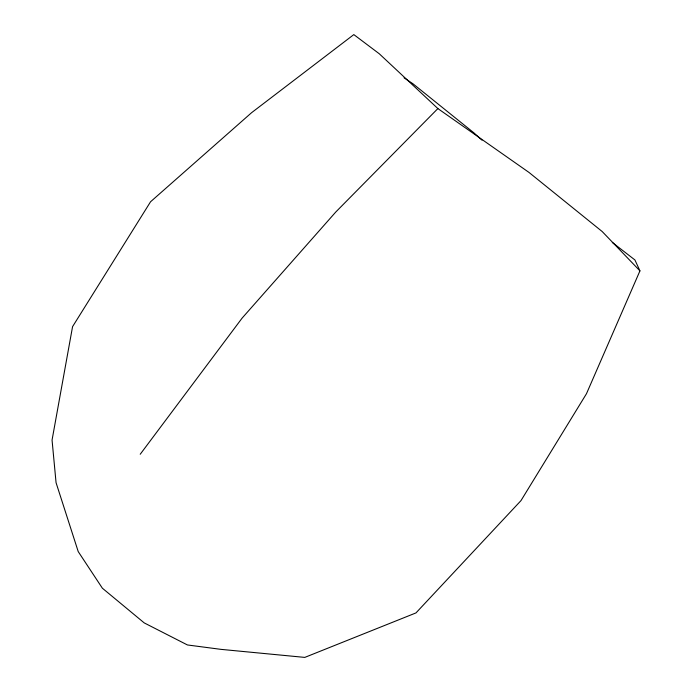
<?xml version="1.0" encoding="UTF-8"?>
<svg xmlns="http://www.w3.org/2000/svg" width="692" height="692" viewBox="0 0 692 692"><rect width="100%" height="100%" fill="white"/><g stroke="black" fill="none" stroke-linecap="round" stroke-linejoin="round"><path stroke-width="1.04" d="M639.944 270.866L586.47 393.731L520.981 500.619L415.978 612.913L304.791 657.4L220.99 649.364L187.445 644.961L144.239 622.912L102.381 588.217L78.213 551.576L56.061 482.687L52.056 440.069L72.565 326.65L150.562 201.761L251.594 112.684L353.82 34.6L379.242 53.742L437.88 108.575L528.956 172.403L602.187 231.535L639.944 270.866L634.91 259.941L612.299 242.434M140.216 454.263L242.096 318.13L335.784 212.003L437.88 108.575M404.05 77.789L412.977 83.793L474.011 132.933L482.004 140.182"/></g></svg>
